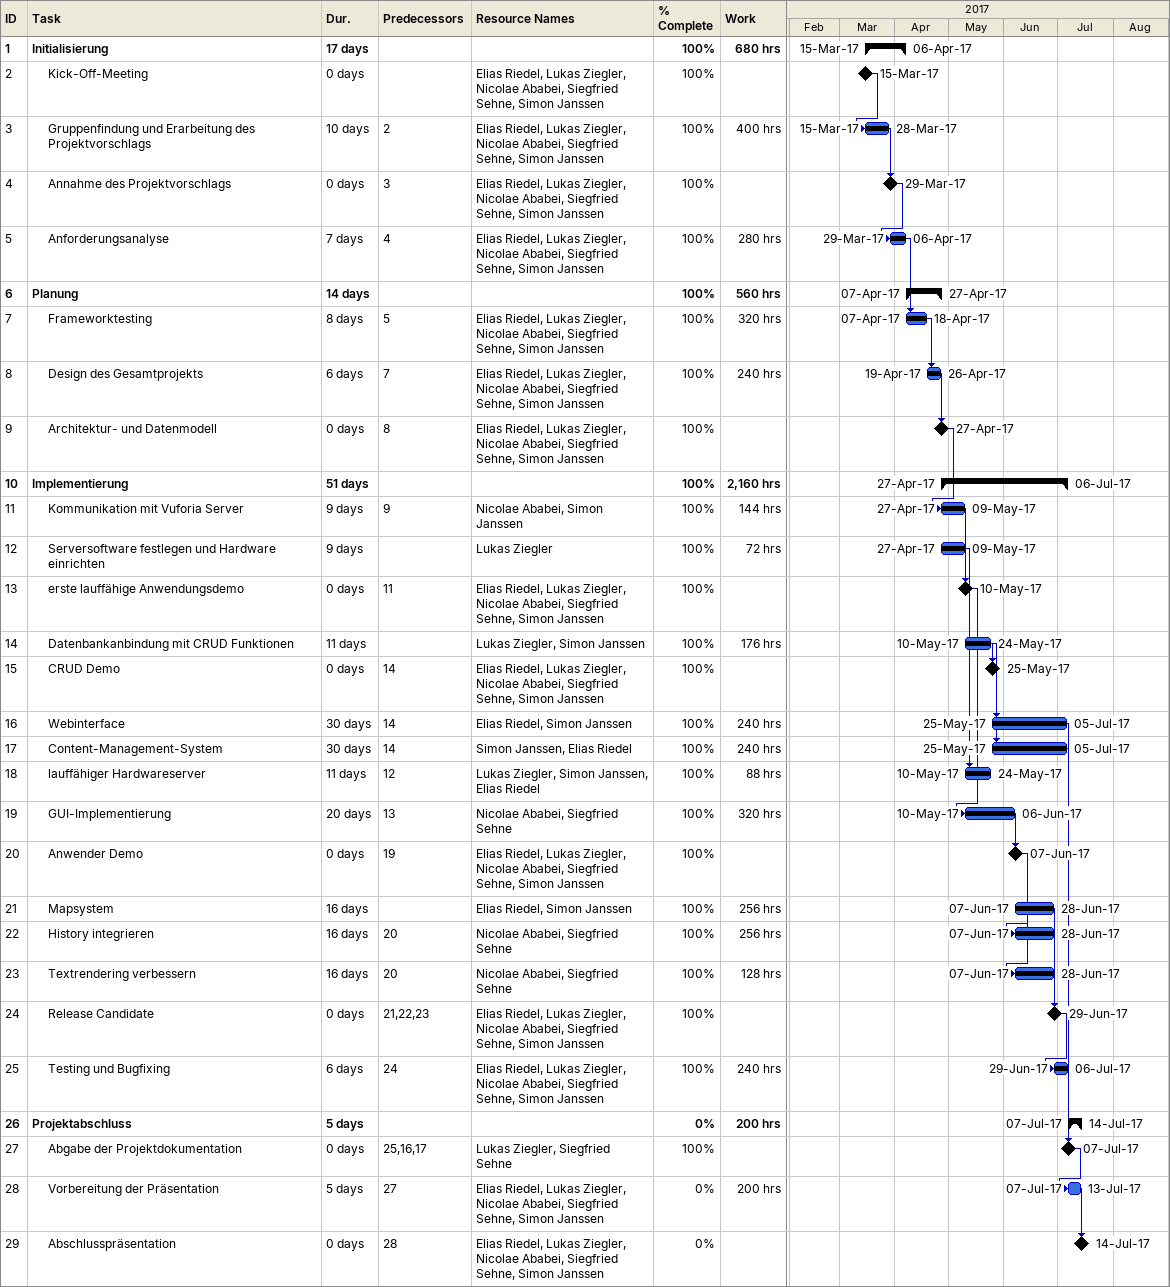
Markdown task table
| ID | Level | Task | Duration | Start | Finish | Predecessors | Resources | % complete | Work (h) |
|---|---|---|---|---|---|---|---|---|---|
| 1 | 1 | **Initialisierung** | 17d | 2017-03-15 | 2017-04-06 |  |  | 100 | 680 |
| 2 | 2 | Kick-Off-Meeting | 0d | 2017-03-15 | 2017-03-15 |  | Elias Riedel, Lukas Ziegler, Nicolae Ababei, Siegfried Sehne, Simon Janssen | 100 |  |
| 3 | 2 | Gruppenfindung und Erarbeitung des Projektvorschlags | 10d | 2017-03-15 | 2017-03-28 | 2 | Elias Riedel, Lukas Ziegler, Nicolae Ababei, Siegfried Sehne, Simon Janssen | 100 | 400 |
| 4 | 2 | Annahme des Projektvorschlags | 0d | 2017-03-29 | 2017-03-29 | 3 | Elias Riedel, Lukas Ziegler, Nicolae Ababei, Siegfried Sehne, Simon Janssen | 100 |  |
| 5 | 2 | Anforderungsanalyse | 7d | 2017-03-29 | 2017-04-06 | 4 | Elias Riedel, Lukas Ziegler, Nicolae Ababei, Siegfried Sehne, Simon Janssen | 100 | 280 |
| 6 | 1 | **Planung** | 14d | 2017-04-07 | 2017-04-27 |  |  | 100 | 560 |
| 7 | 2 | Frameworktesting | 8d | 2017-04-07 | 2017-04-18 | 5 | Elias Riedel, Lukas Ziegler, Nicolae Ababei, Siegfried Sehne, Simon Janssen | 100 | 320 |
| 8 | 2 | Design des Gesamtprojekts | 6d | 2017-04-19 | 2017-04-26 | 7 | Elias Riedel, Lukas Ziegler, Nicolae Ababei, Siegfried Sehne, Simon Janssen | 100 | 240 |
| 9 | 2 | Architektur- und Datenmodell | 0d | 2017-04-27 | 2017-04-27 | 8 | Elias Riedel, Lukas Ziegler, Nicolae Ababei, Siegfried Sehne, Simon Janssen | 100 |  |
| 10 | 1 | **Implementierung** | 51d | 2017-04-27 | 2017-07-06 |  |  | 100 | 2160 |
| 11 | 2 | Kommunikation mit Vuforia Server | 9d | 2017-04-27 | 2017-05-09 | 9 | Nicolae Ababei, Simon Janssen | 100 | 144 |
| 12 | 2 | Serversoftware festlegen und Hardware einrichten | 9d | 2017-04-27 | 2017-05-09 |  | Lukas Ziegler | 100 | 72 |
| 13 | 2 | erste lauffähige Anwendungsdemo | 0d | 2017-05-10 | 2017-05-10 | 11 | Elias Riedel, Lukas Ziegler, Nicolae Ababei, Siegfried Sehne, Simon Janssen | 100 |  |
| 14 | 2 | Datenbankanbindung mit CRUD Funktionen | 11d | 2017-05-10 | 2017-05-24 |  | Lukas Ziegler, Simon Janssen | 100 | 176 |
| 15 | 2 | CRUD Demo | 0d | 2017-05-25 | 2017-05-25 | 14 | Elias Riedel, Lukas Ziegler, Nicolae Ababei, Siegfried Sehne, Simon Janssen | 100 |  |
| 16 | 2 | Webinterface | 30d | 2017-05-25 | 2017-07-05 | 14 | Elias Riedel, Simon Janssen | 100 | 240 |
| 17 | 2 | Content-Management-System | 30d | 2017-05-25 | 2017-07-05 | 14 | Simon Janssen, Elias Riedel | 100 | 240 |
| 18 | 2 | lauffähiger Hardwareserver | 11d | 2017-05-10 | 2017-05-24 | 12 | Lukas Ziegler, Simon Janssen, Elias Riedel | 100 | 88 |
| 19 | 2 | GUI-Implementierung | 20d | 2017-05-10 | 2017-06-06 | 13 | Nicolae Ababei, Siegfried Sehne | 100 | 320 |
| 20 | 2 | Anwender Demo | 0d | 2017-06-07 | 2017-06-07 | 19 | Elias Riedel, Lukas Ziegler, Nicolae Ababei, Siegfried Sehne, Simon Janssen | 100 |  |
| 21 | 2 | Mapsystem | 16d | 2017-06-07 | 2017-06-28 |  | Elias Riedel, Simon Janssen | 100 | 256 |
| 22 | 2 | History integrieren | 16d | 2017-06-07 | 2017-06-28 | 20 | Nicolae Ababei, Siegfried Sehne | 100 | 256 |
| 23 | 2 | Textrendering verbessern | 16d | 2017-06-07 | 2017-06-28 | 20 | Nicolae Ababei, Siegfried Sehne | 100 | 128 |
| 24 | 2 | Release Candidate | 0d | 2017-06-29 | 2017-06-29 | 21, 22, 23 | Elias Riedel, Lukas Ziegler, Nicolae Ababei, Siegfried Sehne, Simon Janssen | 100 |  |
| 25 | 2 | Testing und Bugfixing | 6d | 2017-06-29 | 2017-07-06 | 24 | Elias Riedel, Lukas Ziegler, Nicolae Ababei, Siegfried Sehne, Simon Janssen | 100 | 240 |
| 26 | 1 | **Projektabschluss** | 5d | 2017-07-07 | 2017-07-14 |  |  | 0 | 200 |
| 27 | 2 | Abgabe der Projektdokumentation | 0d | 2017-07-07 | 2017-07-07 | 25, 16, 17 | Lukas Ziegler, Siegfried Sehne | 100 |  |
| 28 | 2 | Vorbereitung der Präsentation | 5d | 2017-07-07 | 2017-07-13 | 27 | Elias Riedel, Lukas Ziegler, Nicolae Ababei, Siegfried Sehne, Simon Janssen | 0 | 200 |
| 29 | 2 | Abschlusspräsentation | 0d | 2017-07-14 | 2017-07-14 | 28 | Elias Riedel, Lukas Ziegler, Nicolae Ababei, Siegfried Sehne, Simon Janssen | 0 |  |
